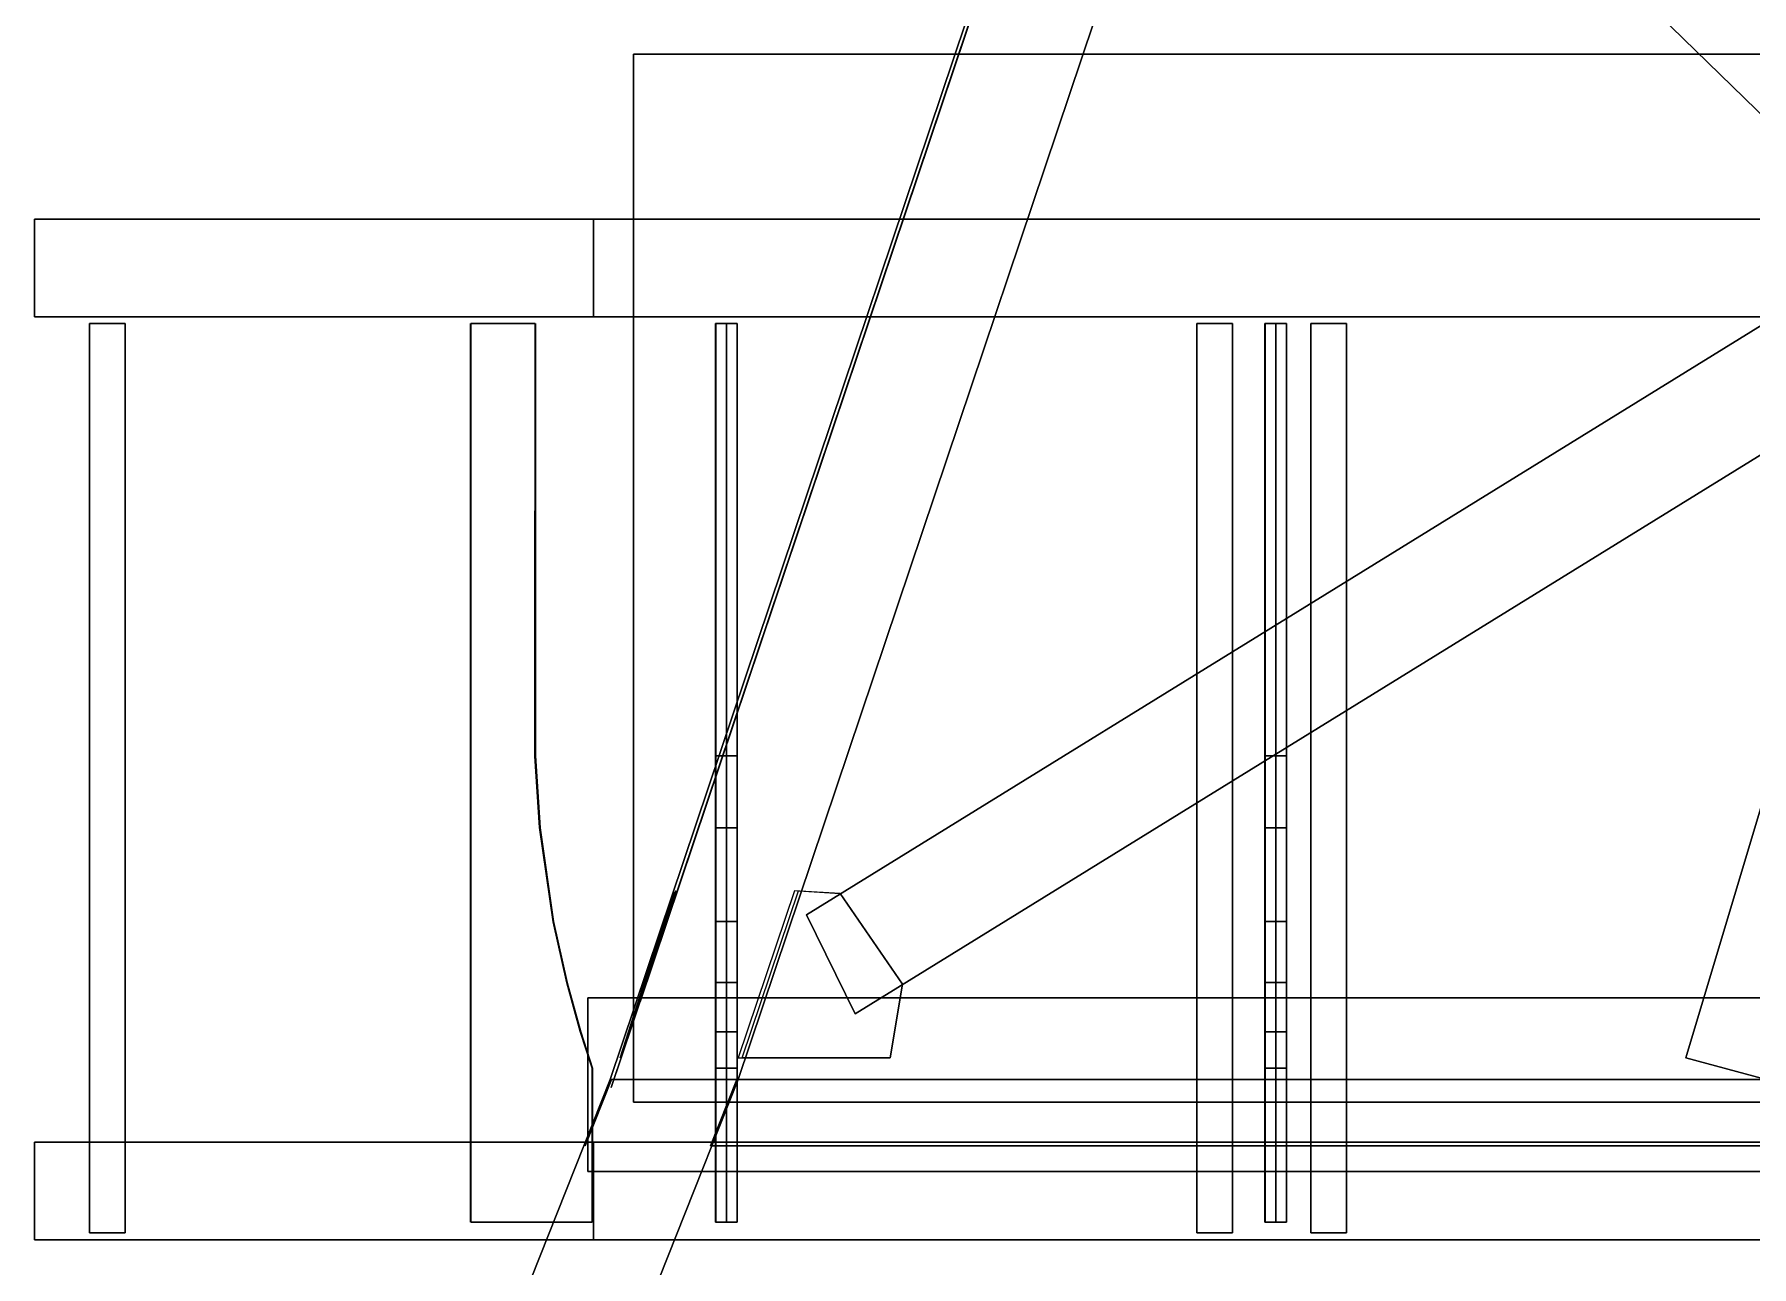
# Model space of a CAD drawing. Extents: x -24 to 24, y 14 to 139.
# Drawn here: x -14.107 to -9.368, y 35.271 to 38.672 of the extents above; entities that cross this region are included whole.
import ezdxf

# ---------------------------------------------------------------- set-up
doc = ezdxf.new("R2010")
doc.units = 0

msp = doc.modelspace()

# ---------------------------------------------------------------- linework, layer by layer
at = {"layer": 'sssss', "color": 253}
for points in [[(-12.568, 35.3937, -6.1339), (-12.568, 35.8189, -6.1339), (-12.6011, 35.9194, -6.1339), (-12.6381, 36.054, -6.1339), (-12.6756, 36.2228, -6.1339), (-12.7129, 36.4826, -6.1339), (-12.726, 36.6799, -6.1339), (-12.7258, 36.8427, -6.1339), (-12.7255, 37.8729, -6.1339), (-12.7255, 37.874, -6.1339), (-12.9027, 37.874, -6.1339), (-12.9027, 35.3937, -6.1339)], [(-12.568, 35.3937, -7.6496), (-12.568, 35.8189, -7.6496), (-12.6011, 35.9194, -7.6496), (-12.6381, 36.054, -7.6496), (-12.6756, 36.2228, -7.6496), (-12.7129, 36.4826, -7.6496), (-12.726, 36.6799, -7.6496), (-12.7258, 36.8427, -7.6496), (-12.7255, 37.8729, -7.6496), (-12.7255, 37.874, -7.6496), (-12.9027, 37.874, -7.6496), (-12.9027, 35.3937, -7.6496)], [(-12.568, 35.3937, -9.1654), (-12.568, 35.8189, -9.1654), (-12.6011, 35.9194, -9.1654), (-12.6381, 36.054, -9.1654), (-12.6756, 36.2228, -9.1654), (-12.7129, 36.4826, -9.1654), (-12.726, 36.6799, -9.1654), (-12.7258, 36.8427, -9.1654), (-12.7255, 37.8729, -9.1654), (-12.7255, 37.874, -9.1654), (-12.9027, 37.874, -9.1654), (-12.9027, 35.3937, -9.1654)], [(-12.568, 35.3937, -12.1969), (-12.568, 35.8189, -12.1969), (-12.6011, 35.9194, -12.1969), (-12.6381, 36.054, -12.1969), (-12.6756, 36.2228, -12.1969), (-12.7129, 36.4826, -12.1969), (-12.726, 36.6799, -12.1969), (-12.7258, 36.8427, -12.1969), (-12.7255, 37.8729, -12.1969), (-12.7255, 37.874, -12.1969), (-12.9027, 37.874, -12.1969), (-12.9027, 35.3937, -12.1969)], [(-12.568, 35.3937, -10.6811), (-12.568, 35.8189, -10.6811), (-12.6011, 35.9194, -10.6811), (-12.6381, 36.054, -10.6811), (-12.6756, 36.2228, -10.6811), (-12.7129, 36.4826, -10.6811), (-12.726, 36.6799, -10.6811), (-12.7258, 36.8427, -10.6811), (-12.7255, 37.8729, -10.6811), (-12.7255, 37.874, -10.6811), (-12.9027, 37.874, -10.6811), (-12.9027, 35.3937, -10.6811)], [(-12.9027, 37.874, 6.1339), (-12.7255, 37.874, 6.1339), (-12.7255, 37.8729, 6.1339), (-12.7258, 36.8427, 6.1339), (-12.726, 36.6799, 6.1339), (-12.7129, 36.4826, 6.1339), (-12.6756, 36.2228, 6.1339), (-12.6381, 36.054, 6.1339), (-12.6012, 35.9194, 6.1339), (-12.568, 35.8189, 6.1339), (-12.568, 35.3937, 6.1339), (-12.9027, 35.3937, 6.1339)], [(-12.9027, 37.874, 10.6811), (-12.7255, 37.874, 10.6811), (-12.7255, 37.8729, 10.6811), (-12.7258, 36.8427, 10.6811), (-12.726, 36.6799, 10.6811), (-12.7129, 36.4826, 10.6811), (-12.6756, 36.2228, 10.6811), (-12.6381, 36.054, 10.6811), (-12.6012, 35.9194, 10.6811), (-12.568, 35.8189, 10.6811), (-12.568, 35.3937, 10.6811), (-12.9027, 35.3937, 10.6811)], [(-12.9027, 37.874, 12.1969), (-12.7255, 37.874, 12.1969), (-12.7255, 37.8729, 12.1969), (-12.7258, 36.8427, 12.1969), (-12.726, 36.6799, 12.1969), (-12.7129, 36.4826, 12.1969), (-12.6756, 36.2228, 12.1969), (-12.6381, 36.054, 12.1969), (-12.6012, 35.9194, 12.1969), (-12.568, 35.8189, 12.1969), (-12.568, 35.3937, 12.1969), (-12.9027, 35.3937, 12.1969)], [(-12.9027, 37.874, 9.1654), (-12.7255, 37.874, 9.1654), (-12.7255, 37.8729, 9.1654), (-12.7258, 36.8427, 9.1654), (-12.726, 36.6799, 9.1654), (-12.7129, 36.4826, 9.1654), (-12.6756, 36.2228, 9.1654), (-12.6381, 36.054, 9.1654), (-12.6012, 35.9194, 9.1654), (-12.568, 35.8189, 9.1654), (-12.568, 35.3937, 9.1654), (-12.9027, 35.3937, 9.1654)], [(-12.9027, 37.874, 7.6496), (-12.7255, 37.874, 7.6496), (-12.7255, 37.8729, 7.6496), (-12.7258, 36.8427, 7.6496), (-12.726, 36.6799, 7.6496), (-12.7129, 36.4826, 7.6496), (-12.6756, 36.2228, 7.6496), (-12.6381, 36.054, 7.6496), (-12.6012, 35.9194, 7.6496), (-12.568, 35.8189, 7.6496), (-12.568, 35.3937, 7.6496), (-12.9027, 35.3937, 7.6496)], [(-12.7239, 36.6804, -6.1643), (-12.7239, 37.874, -6.1643), (-12.7239, 37.874, -6.1043), (-12.7239, 37.2547, -6.1043), (-12.7239, 36.6804, -6.1043)], [(-12.7239, 36.6804, -7.68), (-12.7239, 37.874, -7.68), (-12.7239, 37.874, -7.6201), (-12.7239, 37.2547, -7.6201), (-12.7239, 36.6804, -7.6201)], [(-12.7239, 36.6804, -9.1958), (-12.7239, 37.874, -9.1958), (-12.7239, 37.874, -9.1358), (-12.7239, 37.2547, -9.1358), (-12.7239, 36.6804, -9.1358)], [(-12.7239, 36.6804, -12.2273), (-12.7239, 37.874, -12.2273), (-12.7239, 37.874, -12.1673), (-12.7239, 37.2547, -12.1673), (-12.7239, 36.6804, -12.1673)], [(-12.7239, 36.6804, -10.7115), (-12.7239, 37.874, -10.7115), (-12.7239, 37.874, -10.6516), (-12.7239, 37.2547, -10.6516), (-12.7239, 36.6804, -10.6516)], [(-12.7239, 37.2547, 6.1043), (-12.7239, 37.874, 6.1043), (-12.7239, 37.874, 6.1643), (-12.7239, 36.6804, 6.1643), (-12.7239, 36.6804, 6.1043)], [(-12.7239, 37.2547, 10.6516), (-12.7239, 37.874, 10.6516), (-12.7239, 37.874, 10.7115), (-12.7239, 36.6804, 10.7115), (-12.7239, 36.6804, 10.6516)], [(-12.7239, 37.2547, 12.1673), (-12.7239, 37.874, 12.1673), (-12.7239, 37.874, 12.2273), (-12.7239, 36.6804, 12.2273), (-12.7239, 36.6804, 12.1673)], [(-12.7239, 37.2547, 9.1358), (-12.7239, 37.874, 9.1358), (-12.7239, 37.874, 9.1958), (-12.7239, 36.6804, 9.1958), (-12.7239, 36.6804, 9.1358)], [(-12.7239, 37.2547, 7.6201), (-12.7239, 37.874, 7.6201), (-12.7239, 37.874, 7.6801), (-12.7239, 36.6804, 7.6801), (-12.7239, 36.6804, 7.6201)], [(-12.1673, 37.2547, -12.7239), (-12.1673, 37.874, -12.7239), (-12.2273, 37.874, -12.7239), (-12.2273, 36.6804, -12.7239), (-12.1673, 36.6804, -12.7239)], [(-12.2273, 36.6804, 12.7239), (-12.2273, 37.874, 12.7239), (-12.1673, 37.874, 12.7239), (-12.1673, 37.2547, 12.7239), (-12.1673, 36.6804, 12.7239)], [(-12.1969, 37.874, -12.9027), (-12.1969, 37.874, -12.7255), (-12.1969, 37.8729, -12.7255), (-12.1969, 36.8427, -12.7258), (-12.1969, 36.6799, -12.726), (-12.1969, 36.4826, -12.7129), (-12.1969, 36.2228, -12.6756), (-12.1969, 36.054, -12.6381), (-12.1969, 35.9194, -12.6011), (-12.1969, 35.8189, -12.568), (-12.1969, 35.3937, -12.568), (-12.1969, 35.3937, -12.9027)], [(-12.1969, 35.3937, 12.568), (-12.1969, 35.8189, 12.568), (-12.1969, 35.9194, 12.6012), (-12.1969, 36.054, 12.6381), (-12.1969, 36.2228, 12.6756), (-12.1969, 36.4826, 12.7129), (-12.1969, 36.6799, 12.726), (-12.1969, 36.8427, 12.7258), (-12.1969, 37.8729, 12.7255), (-12.1969, 37.874, 12.7255), (-12.1969, 37.874, 12.9027), (-12.1969, 35.3937, 12.9027)], [(-10.6516, 37.2547, -12.7239), (-10.6516, 37.874, -12.7239), (-10.7115, 37.874, -12.7239), (-10.7115, 36.6804, -12.7239), (-10.6516, 36.6804, -12.7239)], [(-10.7115, 36.6804, 12.7239), (-10.7115, 37.874, 12.7239), (-10.6516, 37.874, 12.7239), (-10.6516, 37.2547, 12.7239), (-10.6516, 36.6804, 12.7239)], [(-10.6811, 37.874, -12.9027), (-10.6811, 37.874, -12.7255), (-10.6811, 37.8729, -12.7255), (-10.6811, 36.8427, -12.7258), (-10.6811, 36.6799, -12.726), (-10.6811, 36.4826, -12.7129), (-10.6811, 36.2228, -12.6756), (-10.6811, 36.054, -12.6381), (-10.6811, 35.9194, -12.6011), (-10.6811, 35.8189, -12.568), (-10.6811, 35.3937, -12.568), (-10.6811, 35.3937, -12.9027)], [(-10.6811, 35.3937, 12.568), (-10.6811, 35.8189, 12.568), (-10.6811, 35.9194, 12.6012), (-10.6811, 36.054, 12.6381), (-10.6811, 36.2228, 12.6756), (-10.6811, 36.4826, 12.7129), (-10.6811, 36.6799, 12.726), (-10.6811, 36.8427, 12.7258), (-10.6811, 37.8729, 12.7255), (-10.6811, 37.874, 12.7255), (-10.6811, 37.874, 12.9027), (-10.6811, 35.3937, 12.9027)], [(-12.3357, 36.3079, -11.9987), (-12.3416, 36.3008, -11.8835), (-12.4257, 36.0507, -11.7115), (-12.4908, 35.8466, -11.7457), (-12.4907, 35.8466, -12.1537)], [(-12.4908, 35.8466, 11.7457), (-12.4257, 36.0507, 11.7116), (-12.3416, 36.3008, 11.8835), (-12.3357, 36.3079, 12.0097), (-12.4907, 35.8466, 12.1648)], [(-11.7457, 35.8466, -12.4908), (-11.7115, 36.0507, -12.4257), (-11.8835, 36.3008, -12.3416), (-12.0097, 36.3079, -12.3357), (-12.1648, 35.8466, -12.4907)], [(-11.9987, 36.3079, 12.3357), (-11.8835, 36.3008, 12.3416), (-11.7115, 36.0507, 12.4257), (-11.7457, 35.8466, 12.4908), (-12.1537, 35.8466, 12.4907)], [(-12.4908, 35.8466, 6.5904), (-12.343, 36.2967, 6.47), (-12.343, 36.2967, 6.6861), (-12.413, 36.0884, 6.9117), (-12.4907, 35.8466, 7.059)], [(-12.413, 36.0884, -6.9117), (-12.343, 36.2967, -6.6861), (-12.343, 36.2967, -6.4809), (-12.4907, 35.8466, -6.597), (-12.4907, 35.8466, -7.059)]]:
    msp.add_polyline3d(points, close=True, dxfattribs=at)
for points in [[(-11.0609, 40.091, -7.9497), (-12.515, 35.7652, -9.2469), (-12.4876, 35.8468, -9.5498), (-11.0335, 40.1726, -8.2527)], [(-11.0335, 40.1726, 8.2527), (-12.4876, 35.8468, 9.5498), (-12.515, 35.7652, 9.2469), (-11.0609, 40.091, 7.9497)], [(-8.2527, 40.1726, -11.0335), (-9.5498, 35.8468, -12.4876), (-9.2469, 35.7652, -12.515), (-7.9497, 40.091, -11.0609)], [(-7.9497, 40.091, 11.0609), (-9.2469, 35.7652, 12.5151), (-9.5498, 35.8468, 12.4876), (-8.2527, 40.1726, 11.0335)], [(-12.165, 35.7873, -12.165), (-12.5182, 35.7873, -12.165), (-11.0624, 40.1181, -10.7093), (-10.7093, 40.1181, -10.7093)], [(-12.5182, 35.7873, -12.5182), (-12.165, 35.7873, -12.5182), (-10.7093, 40.1181, -11.0624), (-11.0624, 40.1181, -11.0624)], [(-12.5182, 35.7873, -12.165), (-12.5182, 35.7873, -12.5182), (-11.0624, 40.1181, -11.0624), (-11.0624, 40.1181, -10.7093)], [(-12.5182, 35.7874, 12.165), (-12.165, 35.7874, 12.165), (-10.7093, 40.1181, 10.7093), (-11.0624, 40.1181, 10.7093)], [(-12.5182, 35.7874, 12.5182), (-12.5182, 35.7874, 12.165), (-11.0624, 40.1181, 10.7093), (-11.0624, 40.1181, 11.0624)], [(-12.165, 35.7874, 12.5182), (-12.5182, 35.7874, 12.5182), (-11.0624, 40.1181, 11.0624), (-10.7093, 40.1181, 11.0624)], [(-11.0624, 40.1181, -5.1581), (-12.5181, 35.7874, -6.2597), (-12.5181, 35.7874, -6.6128), (-11.0624, 40.1181, -5.5112)], [(-10.7093, 40.1181, -5.1581), (-12.1649, 35.7874, -6.2597), (-12.5181, 35.7874, -6.2597), (-11.0624, 40.1181, -5.1581)], [(-11.0624, 40.1181, -5.5112), (-12.5181, 35.7874, -6.6128), (-12.1649, 35.7874, -6.6129), (-10.7093, 40.1181, -5.5112)], [(-12.5181, 35.7874, 6.6128), (-12.5181, 35.7874, 6.2597), (-11.0624, 40.1181, 5.1581), (-11.0624, 40.1181, 5.5112)], [(-12.5181, 35.7874, 6.2597), (-12.1649, 35.7874, 6.2597), (-10.7093, 40.1181, 5.1581), (-11.0624, 40.1181, 5.1581)], [(-12.1649, 35.7874, 6.6129), (-12.5181, 35.7874, 6.6128), (-11.0624, 40.1181, 5.5112), (-10.7093, 40.1181, 5.5112)], [(-11.0507, 40.1217, -5.6949), (-11.1644, 39.7828, -5.6655), (-12.4471, 35.9682, -11.8421), (-12.3551, 36.2413, -11.9767)], [(-12.3551, 36.2413, 11.9767), (-12.4471, 35.9682, 11.8421), (-11.1644, 39.7828, 5.6655), (-11.0507, 40.1217, 5.6949)], [(-12.165, 35.7873, -12.5182), (-12.165, 35.7873, -12.165), (-10.7093, 40.1181, -10.7093), (-10.7093, 40.1181, -11.0624)], [(-12.165, 35.7874, 12.165), (-12.165, 35.7874, 12.5182), (-10.7093, 40.1181, 11.0624), (-10.7093, 40.1181, 10.7093)], [(-10.7093, 40.1181, -5.5112), (-12.1649, 35.7874, -6.6129), (-12.1649, 35.7874, -6.2597), (-10.7093, 40.1181, -5.1581)], [(-12.1649, 35.7874, 6.2597), (-12.1649, 35.7874, 6.6129), (-10.7093, 40.1181, 5.5112), (-10.7093, 40.1181, 5.1581)], [(-11.9767, 36.2413, -12.3551), (-11.8421, 35.9682, -12.4471), (-5.6655, 39.7828, -11.1644), (-5.6949, 40.1217, -11.0507)], [(-5.6949, 40.1217, 11.0507), (-5.6655, 39.7828, 11.1644), (-11.8421, 35.9682, 12.4471), (-11.9767, 36.2413, 12.3551)], [(-11.0745, 40.0507, -10.5455), (-12.3656, 36.21, -6.599), (-12.4356, 36.0017, -6.8246), (-11.1446, 39.8424, -10.7711)], [(-11.1446, 39.8424, 10.7711), (-12.4356, 36.0017, 6.8246), (-12.3656, 36.21, 6.599), (-11.0745, 40.0507, 10.5455)], [(-10.7711, 39.8424, -11.1446), (-6.8246, 36.0017, -12.4356), (-6.599, 36.21, -12.3656), (-10.5455, 40.0507, -11.0745)], [(-10.5455, 40.0507, 11.0745), (-6.599, 36.21, 12.3656), (-6.8246, 36.0017, 12.4356), (-10.7711, 39.8424, 11.1446)], [(-7.1264, 38.6174, 4.8143), (-7.1264, 35.7246, 4.8143), (-12.4534, 35.7246, 4.8143), (-12.4534, 38.6174, 4.8143)], [(-7.1264, 38.6174, -4.8143), (-7.1264, 38.6174, 4.8143), (-12.4534, 38.6174, 4.8143), (-12.4534, 38.6174, -4.8143)], [(-7.1264, 35.7246, -4.8143), (-7.1264, 38.6174, -4.8143), (-12.4534, 38.6174, -4.8143), (-12.4534, 35.7246, -4.8143)], [(-12.4534, 38.6174, 4.8143), (-12.4534, 35.7246, 4.8143), (-12.4534, 35.7246, -4.8143), (-12.4534, 38.6174, -4.8143)], [(-14.107, 38.1619, -14.107), (14.107, 38.1619, -14.107), (12.5637, 38.1619, -12.5637), (-12.5637, 38.1619, -12.5637)], [(-14.107, 37.8919, -14.107), (-14.107, 38.1619, -14.107), (-12.5637, 38.1619, -12.5637), (-12.5637, 37.8919, -12.5637)], [(14.107, 37.8919, -14.107), (14.107, 38.1619, -14.107), (-14.107, 38.1619, -14.107), (-14.107, 37.8919, -14.107)], [(-12.5637, 38.1619, 12.5637), (-14.107, 38.1619, 14.107), (-14.107, 38.1619, -14.107), (-12.5637, 38.1619, -12.5637)], [(-14.107, 37.8919, 14.107), (-14.107, 38.1619, 14.107), (-12.5637, 38.1619, 12.5637), (-12.5637, 37.8919, 12.5637)], [(-14.107, 37.8919, -14.107), (-14.107, 38.1619, -14.107), (-14.107, 38.1619, 14.107), (-14.107, 37.8919, 14.107)], [(-12.5637, 37.8919, -12.5637), (-12.5637, 38.1619, -12.5637), (-14.107, 38.1619, -14.107), (-14.107, 37.8919, -14.107)], [(-12.5637, 38.1619, 12.5637), (12.5637, 38.1619, 12.5637), (14.107, 38.1619, 14.107), (-14.107, 38.1619, 14.107)], [(-12.5637, 37.8919, 12.5637), (-12.5637, 38.1619, 12.5637), (-14.107, 38.1619, 14.107), (-14.107, 37.8919, 14.107)], [(-14.107, 37.8919, 14.107), (-14.107, 38.1619, 14.107), (14.107, 38.1619, 14.107), (14.107, 37.8919, 14.107)], [(-12.5637, 37.8919, -12.5637), (-12.5637, 38.1619, -12.5637), (12.5637, 38.1619, -12.5637), (12.5637, 37.8919, -12.5637)], [(-12.5637, 37.8919, 12.5637), (-12.5637, 38.1619, 12.5637), (-12.5637, 38.1619, -12.5637), (-12.5637, 37.8919, -12.5637)], [(12.5637, 37.8919, 12.5637), (12.5637, 38.1619, 12.5637), (-12.5637, 38.1619, 12.5637), (-12.5637, 37.8919, 12.5637)], [(12.5637, 37.8919, -12.5637), (-12.5637, 37.8919, -12.5637), (-14.107, 37.8919, -14.107), (14.107, 37.8919, -14.107)], [(-14.107, 37.8919, -14.107), (-12.5637, 37.8919, -12.5637), (-12.5637, 37.8919, 12.5637), (-14.107, 37.8919, 14.107)], [(14.107, 37.8919, 14.107), (-14.107, 37.8919, 14.107), (-12.5637, 37.8919, 12.5637), (12.5637, 37.8919, 12.5637)], [(-13.9547, 37.874, -10.8996), (-13.9547, 37.874, -10.8012), (-13.9547, 35.3639, -10.8012), (-13.9547, 35.3639, -10.8996)], [(-13.9547, 37.874, -10.8012), (-13.8563, 37.874, -10.8012), (-13.8563, 35.3639, -10.8012), (-13.9547, 35.3639, -10.8012)], [(-13.8563, 37.874, -10.8996), (-13.9547, 37.874, -10.8996), (-13.9547, 35.3639, -10.8996), (-13.8563, 35.3639, -10.8996)], [(-13.8563, 37.874, -10.8012), (-13.9547, 37.874, -10.8012), (-13.9547, 37.874, -10.8996), (-13.8563, 37.874, -10.8996)], [(-13.9547, 37.874, -10.5846), (-13.9547, 37.874, -10.4862), (-13.9547, 35.3639, -10.4862), (-13.9547, 35.3639, -10.5846)], [(-13.9547, 37.874, -10.4862), (-13.8563, 37.874, -10.4862), (-13.8563, 35.3639, -10.4862), (-13.9547, 35.3639, -10.4862)], [(-13.8563, 37.874, -10.5846), (-13.9547, 37.874, -10.5846), (-13.9547, 35.3639, -10.5846), (-13.8563, 35.3639, -10.5846)], [(-13.8563, 37.874, -10.4862), (-13.9547, 37.874, -10.4862), (-13.9547, 37.874, -10.5846), (-13.8563, 37.874, -10.5846)], [(-13.9547, 37.874, -7.8445), (-13.9547, 37.874, -7.7461), (-13.9547, 35.3639, -7.7461), (-13.9547, 35.3639, -7.8445)], [(-13.9547, 37.874, -7.7461), (-13.8563, 37.874, -7.7461), (-13.8563, 35.3639, -7.7461), (-13.9547, 35.3639, -7.7461)], [(-13.8563, 37.874, -7.8445), (-13.9547, 37.874, -7.8445), (-13.9547, 35.3639, -7.8445), (-13.8563, 35.3639, -7.8445)], [(-13.8563, 37.874, -7.7461), (-13.9547, 37.874, -7.7461), (-13.9547, 37.874, -7.8445), (-13.8563, 37.874, -7.8445)], [(-13.9547, 37.874, -4.7894), (-13.9547, 37.874, -4.6909), (-13.9547, 35.3639, -4.6909), (-13.9547, 35.3639, -4.7894)], [(-13.9547, 37.874, -4.6909), (-13.8563, 37.874, -4.6909), (-13.8563, 35.3639, -4.6909), (-13.9547, 35.3639, -4.6909)], [(-13.8563, 37.874, -4.7894), (-13.9547, 37.874, -4.7894), (-13.9547, 35.3639, -4.7894), (-13.8563, 35.3639, -4.7894)], [(-13.8563, 37.874, -4.6909), (-13.9547, 37.874, -4.6909), (-13.9547, 37.874, -4.7894), (-13.8563, 37.874, -4.7894)], [(-13.9547, 37.874, -1.7342), (-13.9547, 37.874, -1.6358), (-13.9547, 35.3639, -1.6358), (-13.9547, 35.3639, -1.7342)], [(-13.9547, 37.874, -1.6358), (-13.8563, 37.874, -1.6358), (-13.8563, 35.3639, -1.6358), (-13.9547, 35.3639, -1.6358)], [(-13.8563, 37.874, -1.7342), (-13.9547, 37.874, -1.7342), (-13.9547, 35.3639, -1.7342), (-13.8563, 35.3639, -1.7342)], [(-13.8563, 37.874, -1.6358), (-13.9547, 37.874, -1.6358), (-13.9547, 37.874, -1.7342), (-13.8563, 37.874, -1.7342)], [(-13.9547, 37.874, -7.5295), (-13.9547, 37.874, -7.4311), (-13.9547, 35.3639, -7.4311), (-13.9547, 35.3639, -7.5295)], [(-13.9547, 37.874, -7.4311), (-13.8563, 37.874, -7.4311), (-13.8563, 35.3639, -7.4311), (-13.9547, 35.3639, -7.4311)], [(-13.8563, 37.874, -7.5295), (-13.9547, 37.874, -7.5295), (-13.9547, 35.3639, -7.5295), (-13.8563, 35.3639, -7.5295)], [(-13.8563, 37.874, -7.4311), (-13.9547, 37.874, -7.4311), (-13.9547, 37.874, -7.5295), (-13.8563, 37.874, -7.5295)], [(-13.9547, 37.874, -4.4744), (-13.9547, 37.874, -4.376), (-13.9547, 35.3639, -4.376), (-13.9547, 35.3639, -4.4744)], [(-13.9547, 37.874, -4.376), (-13.8563, 37.874, -4.376), (-13.8563, 35.3639, -4.376), (-13.9547, 35.3639, -4.376)], [(-13.8563, 37.874, -4.4744), (-13.9547, 37.874, -4.4744), (-13.9547, 35.3639, -4.4744), (-13.8563, 35.3639, -4.4744)], [(-13.8563, 37.874, -4.376), (-13.9547, 37.874, -4.376), (-13.9547, 37.874, -4.4744), (-13.8563, 37.874, -4.4744)], [(-13.9547, 37.874, -1.4193), (-13.9547, 37.874, -1.3209), (-13.9547, 35.3639, -1.3209), (-13.9547, 35.3639, -1.4193)], [(-13.9547, 37.874, -1.3209), (-13.8563, 37.874, -1.3209), (-13.8563, 35.3639, -1.3209), (-13.9547, 35.3639, -1.3209)], [(-13.8563, 37.874, -1.4193), (-13.9547, 37.874, -1.4193), (-13.9547, 35.3639, -1.4193), (-13.8563, 35.3639, -1.4193)], [(-13.8563, 37.874, -1.3209), (-13.9547, 37.874, -1.3209), (-13.9547, 37.874, -1.4193), (-13.8563, 37.874, -1.4193)], [(-13.8563, 37.874, 10.8012), (-13.9547, 37.874, 10.8012), (-13.9547, 35.3639, 10.8012), (-13.8563, 35.3639, 10.8012)], [(-13.9547, 37.874, 10.8012), (-13.9547, 37.874, 10.8996), (-13.9547, 35.3639, 10.8996), (-13.9547, 35.3639, 10.8012)], [(-13.9547, 37.874, 10.8996), (-13.8563, 37.874, 10.8996), (-13.8563, 35.3639, 10.8996), (-13.9547, 35.3639, 10.8996)], [(-13.9547, 37.874, 10.8996), (-13.9547, 37.874, 10.8012), (-13.8563, 37.874, 10.8012), (-13.8563, 37.874, 10.8996)], [(-13.8563, 37.874, 10.4862), (-13.9547, 37.874, 10.4862), (-13.9547, 35.3639, 10.4862), (-13.8563, 35.3639, 10.4862)], [(-13.9547, 37.874, 10.4862), (-13.9547, 37.874, 10.5846), (-13.9547, 35.3639, 10.5846), (-13.9547, 35.3639, 10.4862)], [(-13.9547, 37.874, 10.5846), (-13.8563, 37.874, 10.5846), (-13.8563, 35.3639, 10.5846), (-13.9547, 35.3639, 10.5846)], [(-13.9547, 37.874, 10.5846), (-13.9547, 37.874, 10.4862), (-13.8563, 37.874, 10.4862), (-13.8563, 37.874, 10.5846)], [(-13.8563, 37.874, 7.7461), (-13.9547, 37.874, 7.7461), (-13.9547, 35.3639, 7.7461), (-13.8563, 35.3639, 7.7461)], [(-13.9547, 37.874, 7.7461), (-13.9547, 37.874, 7.8445), (-13.9547, 35.3639, 7.8445), (-13.9547, 35.3639, 7.7461)], [(-13.9547, 37.874, 7.8445), (-13.8563, 37.874, 7.8445), (-13.8563, 35.3639, 7.8445), (-13.9547, 35.3639, 7.8445)], [(-13.9547, 37.874, 7.8445), (-13.9547, 37.874, 7.7461), (-13.8563, 37.874, 7.7461), (-13.8563, 37.874, 7.8445)], [(-13.8563, 37.874, 4.6909), (-13.9547, 37.874, 4.6909), (-13.9547, 35.3639, 4.6909), (-13.8563, 35.3639, 4.6909)], [(-13.9547, 37.874, 4.6909), (-13.9547, 37.874, 4.7894), (-13.9547, 35.3639, 4.7894), (-13.9547, 35.3639, 4.6909)], [(-13.9547, 37.874, 4.7894), (-13.8563, 37.874, 4.7894), (-13.8563, 35.3639, 4.7894), (-13.9547, 35.3639, 4.7894)], [(-13.9547, 37.874, 4.7894), (-13.9547, 37.874, 4.6909), (-13.8563, 37.874, 4.6909), (-13.8563, 37.874, 4.7894)], [(-13.8563, 37.874, 1.6358), (-13.9547, 37.874, 1.6358), (-13.9547, 35.3639, 1.6358), (-13.8563, 35.3639, 1.6358)], [(-13.9547, 37.874, 1.6358), (-13.9547, 37.874, 1.7342), (-13.9547, 35.3639, 1.7342), (-13.9547, 35.3639, 1.6358)], [(-13.9547, 37.874, 1.7342), (-13.8563, 37.874, 1.7342), (-13.8563, 35.3639, 1.7342), (-13.9547, 35.3639, 1.7342)], [(-13.9547, 37.874, 1.7342), (-13.9547, 37.874, 1.6358), (-13.8563, 37.874, 1.6358), (-13.8563, 37.874, 1.7342)], [(-13.8563, 37.874, 7.4311), (-13.9547, 37.874, 7.4311), (-13.9547, 35.3639, 7.4311), (-13.8563, 35.3639, 7.4311)], [(-13.9547, 37.874, 7.4311), (-13.9547, 37.874, 7.5295), (-13.9547, 35.3639, 7.5295), (-13.9547, 35.3639, 7.4311)], [(-13.9547, 37.874, 7.5295), (-13.8563, 37.874, 7.5295), (-13.8563, 35.3639, 7.5295), (-13.9547, 35.3639, 7.5295)], [(-13.9547, 37.874, 7.5295), (-13.9547, 37.874, 7.4311), (-13.8563, 37.874, 7.4311), (-13.8563, 37.874, 7.5295)], [(-13.8563, 37.874, 4.376), (-13.9547, 37.874, 4.376), (-13.9547, 35.3639, 4.376), (-13.8563, 35.3639, 4.376)], [(-13.9547, 37.874, 4.376), (-13.9547, 37.874, 4.4744), (-13.9547, 35.3639, 4.4744), (-13.9547, 35.3639, 4.376)], [(-13.9547, 37.874, 4.4744), (-13.8563, 37.874, 4.4744), (-13.8563, 35.3639, 4.4744), (-13.9547, 35.3639, 4.4744)], [(-13.9547, 37.874, 4.4744), (-13.9547, 37.874, 4.376), (-13.8563, 37.874, 4.376), (-13.8563, 37.874, 4.4744)], [(-13.8563, 37.874, 1.3209), (-13.9547, 37.874, 1.3209), (-13.9547, 35.3639, 1.3209), (-13.8563, 35.3639, 1.3209)], [(-13.9547, 37.874, 1.3209), (-13.9547, 37.874, 1.4193), (-13.9547, 35.3639, 1.4193), (-13.9547, 35.3639, 1.3209)], [(-13.9547, 37.874, 1.4193), (-13.8563, 37.874, 1.4193), (-13.8563, 35.3639, 1.4193), (-13.9547, 35.3639, 1.4193)], [(-13.9547, 37.874, 1.4193), (-13.9547, 37.874, 1.3209), (-13.8563, 37.874, 1.3209), (-13.8563, 37.874, 1.4193)], [(-13.8563, 37.874, -10.8012), (-13.8563, 37.874, -10.8996), (-13.8563, 35.3639, -10.8996), (-13.8563, 35.3639, -10.8012)], [(-13.8563, 37.874, -10.4862), (-13.8563, 37.874, -10.5846), (-13.8563, 35.3639, -10.5846), (-13.8563, 35.3639, -10.4862)], [(-13.8563, 37.874, -7.7461), (-13.8563, 37.874, -7.8445), (-13.8563, 35.3639, -7.8445), (-13.8563, 35.3639, -7.7461)], [(-13.8563, 37.874, -4.6909), (-13.8563, 37.874, -4.7894), (-13.8563, 35.3639, -4.7894), (-13.8563, 35.3639, -4.6909)], [(-13.8563, 37.874, -1.6358), (-13.8563, 37.874, -1.7342), (-13.8563, 35.3639, -1.7342), (-13.8563, 35.3639, -1.6358)], [(-13.8563, 37.874, -7.4311), (-13.8563, 37.874, -7.5295), (-13.8563, 35.3639, -7.5295), (-13.8563, 35.3639, -7.4311)], [(-13.8563, 37.874, -4.376), (-13.8563, 37.874, -4.4744), (-13.8563, 35.3639, -4.4744), (-13.8563, 35.3639, -4.376)], [(-13.8563, 37.874, -1.3209), (-13.8563, 37.874, -1.4193), (-13.8563, 35.3639, -1.4193), (-13.8563, 35.3639, -1.3209)], [(-13.8563, 37.874, 10.8996), (-13.8563, 37.874, 10.8012), (-13.8563, 35.3639, 10.8012), (-13.8563, 35.3639, 10.8996)], [(-13.8563, 37.874, 10.5846), (-13.8563, 37.874, 10.4862), (-13.8563, 35.3639, 10.4862), (-13.8563, 35.3639, 10.5846)], [(-13.8563, 37.874, 7.8445), (-13.8563, 37.874, 7.7461), (-13.8563, 35.3639, 7.7461), (-13.8563, 35.3639, 7.8445)], [(-13.8563, 37.874, 4.7894), (-13.8563, 37.874, 4.6909), (-13.8563, 35.3639, 4.6909), (-13.8563, 35.3639, 4.7894)], [(-13.8563, 37.874, 1.7342), (-13.8563, 37.874, 1.6358), (-13.8563, 35.3639, 1.6358), (-13.8563, 35.3639, 1.7342)], [(-13.8563, 37.874, 7.5295), (-13.8563, 37.874, 7.4311), (-13.8563, 35.3639, 7.4311), (-13.8563, 35.3639, 7.5295)], [(-13.8563, 37.874, 4.4744), (-13.8563, 37.874, 4.376), (-13.8563, 35.3639, 4.376), (-13.8563, 35.3639, 4.4744)], [(-13.8563, 37.874, 1.4193), (-13.8563, 37.874, 1.3209), (-13.8563, 35.3639, 1.3209), (-13.8563, 35.3639, 1.4193)], [(-12.9031, 35.3937, -6.1043), (-12.9031, 37.874, -6.1043), (-12.9031, 37.874, -6.1634), (-12.9031, 35.3937, -6.1634)], [(-12.9031, 35.3937, -7.6201), (-12.9031, 37.874, -7.6201), (-12.9031, 37.874, -7.6791), (-12.9031, 35.3937, -7.6791)], [(-12.9031, 35.3937, -9.1358), (-12.9031, 37.874, -9.1358), (-12.9031, 37.874, -9.1949), (-12.9031, 35.3937, -9.1949)], [(-12.9031, 35.3937, -12.1673), (-12.9031, 37.874, -12.1673), (-12.9031, 37.874, -12.2264), (-12.9031, 35.3937, -12.2264)], [(-12.9031, 35.3937, -10.6516), (-12.9031, 37.874, -10.6516), (-12.9031, 37.874, -10.7106), (-12.9031, 35.3937, -10.7106)], [(-12.9031, 37.874, 6.1634), (-12.9031, 37.874, 6.1043), (-12.9031, 35.3937, 6.1043), (-12.9031, 35.3937, 6.1634)], [(-12.9031, 37.874, 10.7106), (-12.9031, 37.874, 10.6516), (-12.9031, 35.3937, 10.6516), (-12.9031, 35.3937, 10.7106)], [(-12.9031, 37.874, 12.2264), (-12.9031, 37.874, 12.1673), (-12.9031, 35.3937, 12.1673), (-12.9031, 35.3937, 12.2264)], [(-12.9031, 37.874, 9.1949), (-12.9031, 37.874, 9.1358), (-12.9031, 35.3937, 9.1358), (-12.9031, 35.3937, 9.1949)], [(-12.9031, 37.874, 7.6791), (-12.9031, 37.874, 7.6201), (-12.9031, 35.3937, 7.6201), (-12.9031, 35.3937, 7.6791)], [(-12.2264, 37.874, -12.9031), (-12.1673, 37.874, -12.9031), (-12.1673, 35.3937, -12.9031), (-12.2264, 35.3937, -12.9031)], [(-12.1673, 35.3937, 12.9031), (-12.1673, 37.874, 12.9031), (-12.2264, 37.874, 12.9031), (-12.2264, 35.3937, 12.9031)], [(-10.8012, 37.874, -13.9547), (-10.8996, 37.874, -13.9547), (-10.8996, 35.3639, -13.9547), (-10.8012, 35.3639, -13.9547)], [(-10.8996, 37.874, -13.9547), (-10.8996, 37.874, -13.8563), (-10.8996, 35.3639, -13.8563), (-10.8996, 35.3639, -13.9547)], [(-10.8996, 37.874, -13.8563), (-10.8012, 37.874, -13.8563), (-10.8012, 35.3639, -13.8563), (-10.8996, 35.3639, -13.8563)], [(-10.8996, 37.874, -13.9547), (-10.8012, 37.874, -13.9547), (-10.8012, 37.874, -13.8563), (-10.8996, 37.874, -13.8563)], [(-10.8996, 37.874, 13.9547), (-10.8012, 37.874, 13.9547), (-10.8012, 35.3639, 13.9547), (-10.8996, 35.3639, 13.9547)], [(-10.8012, 37.874, 13.8563), (-10.8996, 37.874, 13.8563), (-10.8996, 35.3639, 13.8563), (-10.8012, 35.3639, 13.8563)], [(-10.8996, 37.874, 13.8563), (-10.8996, 37.874, 13.9547), (-10.8996, 35.3639, 13.9547), (-10.8996, 35.3639, 13.8563)], [(-10.8012, 37.874, 13.8563), (-10.8012, 37.874, 13.9547), (-10.8996, 37.874, 13.9547), (-10.8996, 37.874, 13.8563)], [(-10.8012, 37.874, -13.8563), (-10.8012, 37.874, -13.9547), (-10.8012, 35.3639, -13.9547), (-10.8012, 35.3639, -13.8563)], [(-10.8012, 37.874, 13.9547), (-10.8012, 37.874, 13.8563), (-10.8012, 35.3639, 13.8563), (-10.8012, 35.3639, 13.9547)], [(-10.7106, 37.874, -12.9031), (-10.6516, 37.874, -12.9031), (-10.6516, 35.3937, -12.9031), (-10.7106, 35.3937, -12.9031)], [(-10.6516, 35.3937, 12.9031), (-10.6516, 37.874, 12.9031), (-10.7106, 37.874, 12.9031), (-10.7106, 35.3937, 12.9031)], [(-10.4862, 37.874, -13.9547), (-10.5846, 37.874, -13.9547), (-10.5846, 35.3639, -13.9547), (-10.4862, 35.3639, -13.9547)], [(-10.5846, 37.874, -13.9547), (-10.5846, 37.874, -13.8563), (-10.5846, 35.3639, -13.8563), (-10.5846, 35.3639, -13.9547)], [(-10.5846, 37.874, -13.8563), (-10.4862, 37.874, -13.8563), (-10.4862, 35.3639, -13.8563), (-10.5846, 35.3639, -13.8563)], [(-10.5846, 37.874, -13.9547), (-10.4862, 37.874, -13.9547), (-10.4862, 37.874, -13.8563), (-10.5846, 37.874, -13.8563)], [(-10.5846, 37.874, 13.9547), (-10.4862, 37.874, 13.9547), (-10.4862, 35.3639, 13.9547), (-10.5846, 35.3639, 13.9547)], [(-10.4862, 37.874, 13.8563), (-10.5846, 37.874, 13.8563), (-10.5846, 35.3639, 13.8563), (-10.4862, 35.3639, 13.8563)], [(-10.5846, 37.874, 13.8563), (-10.5846, 37.874, 13.9547), (-10.5846, 35.3639, 13.9547), (-10.5846, 35.3639, 13.8563)], [(-10.4862, 37.874, 13.8563), (-10.4862, 37.874, 13.9547), (-10.5846, 37.874, 13.9547), (-10.5846, 37.874, 13.8563)], [(-10.4862, 37.874, -13.8563), (-10.4862, 37.874, -13.9547), (-10.4862, 35.3639, -13.9547), (-10.4862, 35.3639, -13.8563)], [(-10.4862, 37.874, 13.9547), (-10.4862, 37.874, 13.8563), (-10.4862, 35.3639, 13.8563), (-10.4862, 35.3639, 13.9547)], [(-12.7115, 36.4819, -6.1643), (-12.7239, 36.6804, -6.1643), (-12.7239, 36.6804, -6.1043), (-12.7115, 36.4819, -6.1043)], [(-12.7115, 36.4819, -7.68), (-12.7239, 36.6804, -7.68), (-12.7239, 36.6804, -7.6201), (-12.7115, 36.4819, -7.6201)], [(-12.7115, 36.4819, -9.1958), (-12.7239, 36.6804, -9.1958), (-12.7239, 36.6804, -9.1358), (-12.7115, 36.4819, -9.1358)], [(-12.7115, 36.4819, -12.2273), (-12.7239, 36.6804, -12.2273), (-12.7239, 36.6804, -12.1673), (-12.7115, 36.4819, -12.1673)], [(-12.7115, 36.4819, -10.7115), (-12.7239, 36.6804, -10.7115), (-12.7239, 36.6804, -10.6516), (-12.7115, 36.4819, -10.6516)], [(-12.7239, 36.6804, 6.1043), (-12.7239, 36.6804, 6.1643), (-12.7115, 36.4819, 6.1643), (-12.7115, 36.4819, 6.1043)], [(-12.7239, 36.6804, 10.6516), (-12.7239, 36.6804, 10.7115), (-12.7115, 36.4819, 10.7115), (-12.7115, 36.4819, 10.6516)], [(-12.7239, 36.6804, 12.1673), (-12.7239, 36.6804, 12.2273), (-12.7115, 36.4819, 12.2273), (-12.7115, 36.4819, 12.1673)], [(-12.7239, 36.6804, 9.1358), (-12.7239, 36.6804, 9.1958), (-12.7115, 36.4819, 9.1958), (-12.7115, 36.4819, 9.1358)], [(-12.7239, 36.6804, 7.6201), (-12.7239, 36.6804, 7.6801), (-12.7115, 36.4819, 7.6801), (-12.7115, 36.4819, 7.6201)], [(-12.1673, 36.6804, -12.7239), (-12.2273, 36.6804, -12.7239), (-12.2273, 36.4819, -12.7115), (-12.1673, 36.4819, -12.7115)], [(-12.2273, 36.4819, 12.7115), (-12.2273, 36.6804, 12.7239), (-12.1673, 36.6804, 12.7239), (-12.1673, 36.4819, 12.7115)], [(-10.6516, 36.6804, -12.7239), (-10.7115, 36.6804, -12.7239), (-10.7115, 36.4819, -12.7115), (-10.6516, 36.4819, -12.7115)], [(-10.7115, 36.4819, 12.7115), (-10.7115, 36.6804, 12.7239), (-10.6516, 36.6804, 12.7239), (-10.6516, 36.4819, 12.7115)], [(-12.6743, 36.223, -6.1643), (-12.7115, 36.4819, -6.1643), (-12.7115, 36.4819, -6.1043), (-12.6743, 36.223, -6.1043)], [(-12.6743, 36.223, -7.68), (-12.7115, 36.4819, -7.68), (-12.7115, 36.4819, -7.6201), (-12.6743, 36.223, -7.6201)], [(-12.6743, 36.223, -9.1958), (-12.7115, 36.4819, -9.1958), (-12.7115, 36.4819, -9.1358), (-12.6743, 36.223, -9.1358)], [(-12.6743, 36.223, -12.2273), (-12.7115, 36.4819, -12.2273), (-12.7115, 36.4819, -12.1673), (-12.6743, 36.223, -12.1673)], [(-12.6743, 36.223, -10.7115), (-12.7115, 36.4819, -10.7115), (-12.7115, 36.4819, -10.6516), (-12.6743, 36.223, -10.6516)], [(-12.7115, 36.4819, 6.1043), (-12.7115, 36.4819, 6.1643), (-12.6743, 36.223, 6.1643), (-12.6743, 36.223, 6.1043)], [(-12.7115, 36.4819, 10.6516), (-12.7115, 36.4819, 10.7115), (-12.6743, 36.223, 10.7115), (-12.6743, 36.223, 10.6516)], [(-12.7115, 36.4819, 12.1673), (-12.7115, 36.4819, 12.2273), (-12.6743, 36.223, 12.2273), (-12.6743, 36.223, 12.1673)], [(-12.7115, 36.4819, 9.1358), (-12.7115, 36.4819, 9.1958), (-12.6743, 36.223, 9.1958), (-12.6743, 36.223, 9.1358)], [(-12.7115, 36.4819, 7.6201), (-12.7115, 36.4819, 7.6801), (-12.6743, 36.223, 7.6801), (-12.6743, 36.223, 7.6201)], [(-12.1673, 36.4819, -12.7115), (-12.2273, 36.4819, -12.7115), (-12.2273, 36.223, -12.6743), (-12.1673, 36.223, -12.6743)], [(-12.2273, 36.223, 12.6743), (-12.2273, 36.4819, 12.7115), (-12.1673, 36.4819, 12.7115), (-12.1673, 36.223, 12.6743)], [(-10.6516, 36.4819, -12.7115), (-10.7115, 36.4819, -12.7115), (-10.7115, 36.223, -12.6743), (-10.6516, 36.223, -12.6743)], [(-10.7115, 36.223, 12.6743), (-10.7115, 36.4819, 12.7115), (-10.6516, 36.4819, 12.7115), (-10.6516, 36.223, 12.6743)], [(-12.637, 36.0551, -6.1643), (-12.6743, 36.223, -6.1643), (-12.6743, 36.223, -6.1043), (-12.637, 36.0551, -6.1043)], [(-12.637, 36.0551, -7.68), (-12.6743, 36.223, -7.68), (-12.6743, 36.223, -7.6201), (-12.637, 36.0551, -7.6201)], [(-12.637, 36.0551, -9.1958), (-12.6743, 36.223, -9.1958), (-12.6743, 36.223, -9.1358), (-12.637, 36.0551, -9.1358)], [(-12.637, 36.0551, -12.2273), (-12.6743, 36.223, -12.2273), (-12.6743, 36.223, -12.1673), (-12.637, 36.0551, -12.1673)], [(-12.637, 36.0551, -10.7115), (-12.6743, 36.223, -10.7115), (-12.6743, 36.223, -10.6516), (-12.637, 36.0551, -10.6516)], [(-12.6743, 36.223, 6.1043), (-12.6743, 36.223, 6.1643), (-12.637, 36.0551, 6.1643), (-12.637, 36.0551, 6.1043)], [(-12.6743, 36.223, 10.6516), (-12.6743, 36.223, 10.7115), (-12.637, 36.0551, 10.7115), (-12.637, 36.0551, 10.6516)], [(-12.6743, 36.223, 12.1673), (-12.6743, 36.223, 12.2273), (-12.637, 36.0551, 12.2273), (-12.637, 36.0551, 12.1673)], [(-12.6743, 36.223, 9.1358), (-12.6743, 36.223, 9.1958), (-12.637, 36.0551, 9.1958), (-12.637, 36.0551, 9.1358)], [(-12.6743, 36.223, 7.6201), (-12.6743, 36.223, 7.6801), (-12.637, 36.0551, 7.6801), (-12.637, 36.0551, 7.6201)], [(-12.1673, 36.223, -12.6743), (-12.2273, 36.223, -12.6743), (-12.2273, 36.0551, -12.637), (-12.1673, 36.0551, -12.637)], [(-12.2273, 36.0551, 12.637), (-12.2273, 36.223, 12.6743), (-12.1673, 36.223, 12.6743), (-12.1673, 36.0551, 12.637)], [(-10.6516, 36.223, -12.6743), (-10.7115, 36.223, -12.6743), (-10.7115, 36.0551, -12.637), (-10.6516, 36.0551, -12.637)], [(-10.7115, 36.0551, 12.637), (-10.7115, 36.223, 12.6743), (-10.6516, 36.223, 12.6743), (-10.6516, 36.0551, 12.637)], [(-12.5989, 35.9184, -6.1643), (-12.637, 36.0551, -6.1643), (-12.637, 36.0551, -6.1043), (-12.5989, 35.9184, -6.1043)], [(-12.5989, 35.9184, -7.68), (-12.637, 36.0551, -7.68), (-12.637, 36.0551, -7.6201), (-12.5989, 35.9184, -7.6201)], [(-12.5989, 35.9184, -9.1958), (-12.637, 36.0551, -9.1958), (-12.637, 36.0551, -9.1358), (-12.5989, 35.9184, -9.1358)], [(-12.5989, 35.9184, -12.2273), (-12.637, 36.0551, -12.2273), (-12.637, 36.0551, -12.1673), (-12.5989, 35.9184, -12.1673)], [(-12.5989, 35.9184, -10.7115), (-12.637, 36.0551, -10.7115), (-12.637, 36.0551, -10.6516), (-12.5989, 35.9184, -10.6516)], [(-12.637, 36.0551, 6.1043), (-12.637, 36.0551, 6.1643), (-12.5989, 35.9184, 6.1643), (-12.5989, 35.9184, 6.1043)], [(-12.637, 36.0551, 10.6516), (-12.637, 36.0551, 10.7115), (-12.5989, 35.9184, 10.7115), (-12.5989, 35.9184, 10.6516)], [(-12.637, 36.0551, 12.1673), (-12.637, 36.0551, 12.2273), (-12.5989, 35.9184, 12.2273), (-12.5989, 35.9184, 12.1673)], [(-12.637, 36.0551, 9.1358), (-12.637, 36.0551, 9.1958), (-12.5989, 35.9184, 9.1958), (-12.5989, 35.9184, 9.1358)], [(-12.637, 36.0551, 7.6201), (-12.637, 36.0551, 7.6801), (-12.5989, 35.9184, 7.6801), (-12.5989, 35.9184, 7.6201)], [(-12.1673, 36.0551, -12.637), (-12.2273, 36.0551, -12.637), (-12.2273, 35.9184, -12.5989), (-12.1673, 35.9184, -12.5989)], [(-12.2273, 35.9184, 12.5989), (-12.2273, 36.0551, 12.637), (-12.1673, 36.0551, 12.637), (-12.1673, 35.9184, 12.5989)], [(-10.6516, 36.0551, -12.637), (-10.7115, 36.0551, -12.637), (-10.7115, 35.9184, -12.5989), (-10.6516, 35.9184, -12.5989)], [(-10.7115, 35.9184, 12.5989), (-10.7115, 36.0551, 12.637), (-10.6516, 36.0551, 12.637), (-10.6516, 35.9184, 12.5989)], [(-12.5801, 36.0127, 12.5801), (-12.5801, 36.0127, -12.5801), (-5.6361, 36.013, -5.6361), (-5.6361, 36.013, 5.6361)], [(-12.5801, 35.5333, 12.5801), (-12.5801, 36.0127, 12.5801), (-5.6361, 36.013, 5.6361), (-5.6361, 35.5337, 5.6361)], [(-5.6361, 35.5337, -5.6361), (-5.6361, 36.013, -5.6361), (-12.5801, 36.0127, -12.5801), (-12.5801, 35.5333, -12.5801)], [(5.6361, 36.013, 5.6361), (12.5801, 36.0127, 12.5801), (-12.5801, 36.0127, 12.5801), (-5.6361, 36.013, 5.6361)], [(-5.6361, 35.5337, 5.6361), (-5.6361, 36.013, 5.6361), (-12.5801, 36.0127, 12.5801), (-12.5801, 35.5333, 12.5801)], [(5.6361, 36.013, -5.6361), (-5.6361, 36.013, -5.6361), (-12.5801, 36.0127, -12.5801), (12.5801, 36.0127, -12.5801)], [(-12.5801, 35.5333, -12.5801), (-12.5801, 36.0127, -12.5801), (-5.6361, 36.013, -5.6361), (-5.6361, 35.5337, -5.6361)], [(-12.5801, 35.5333, -12.5801), (-12.5801, 36.0127, -12.5801), (-12.5801, 36.0127, 12.5801), (-12.5801, 35.5333, 12.5801)], [(-12.5801, 35.5333, 12.5801), (-12.5801, 36.0127, 12.5801), (12.5801, 36.0127, 12.5801), (12.5801, 35.5333, 12.5801)], [(12.5801, 35.5333, -12.5801), (12.5801, 36.0127, -12.5801), (-12.5801, 36.0127, -12.5801), (-12.5801, 35.5333, -12.5801)], [(-12.5665, 35.8189, -6.1643), (-12.5989, 35.9184, -6.1643), (-12.5989, 35.9184, -6.1043), (-12.5665, 35.8189, -6.1043)], [(-12.5665, 35.8189, -7.68), (-12.5989, 35.9184, -7.68), (-12.5989, 35.9184, -7.6201), (-12.5665, 35.8189, -7.6201)], [(-12.5665, 35.8189, -9.1958), (-12.5989, 35.9184, -9.1958), (-12.5989, 35.9184, -9.1358), (-12.5665, 35.8189, -9.1358)], [(-12.5665, 35.8189, -12.2273), (-12.5989, 35.9184, -12.2273), (-12.5989, 35.9184, -12.1673), (-12.5665, 35.8189, -12.1673)], [(-12.5665, 35.8189, -10.7115), (-12.5989, 35.9184, -10.7115), (-12.5989, 35.9184, -10.6516), (-12.5665, 35.8189, -10.6516)], [(-12.5989, 35.9184, 6.1043), (-12.5989, 35.9184, 6.1643), (-12.5665, 35.8189, 6.1643), (-12.5665, 35.8189, 6.1043)], [(-12.5989, 35.9184, 10.6516), (-12.5989, 35.9184, 10.7115), (-12.5665, 35.8189, 10.7115), (-12.5665, 35.8189, 10.6516)], [(-12.5989, 35.9184, 12.1673), (-12.5989, 35.9184, 12.2273), (-12.5665, 35.8189, 12.2273), (-12.5665, 35.8189, 12.1673)], [(-12.5989, 35.9184, 9.1358), (-12.5989, 35.9184, 9.1958), (-12.5665, 35.8189, 9.1958), (-12.5665, 35.8189, 9.1358)], [(-12.5989, 35.9184, 7.6201), (-12.5989, 35.9184, 7.6801), (-12.5665, 35.8189, 7.6801), (-12.5665, 35.8189, 7.6201)], [(-12.1673, 35.9184, -12.5989), (-12.2273, 35.9184, -12.5989), (-12.2273, 35.8189, -12.5665), (-12.1673, 35.8189, -12.5665)], [(-12.2273, 35.8189, 12.5665), (-12.2273, 35.9184, 12.5989), (-12.1673, 35.9184, 12.5989), (-12.1673, 35.8189, 12.5665)], [(-10.6516, 35.9184, -12.5989), (-10.7115, 35.9184, -12.5989), (-10.7115, 35.8189, -12.5665), (-10.6516, 35.8189, -12.5665)], [(-10.7115, 35.8189, 12.5665), (-10.7115, 35.9184, 12.5989), (-10.6516, 35.9184, 12.5989), (-10.6516, 35.8189, 12.5665)], [(-12.5181, 35.7874, -6.2597), (-13.6116, 33.0314, -7.353), (-13.6116, 33.0314, -7.7061), (-12.5181, 35.7874, -6.6128)], [(-12.1649, 35.7874, -6.2597), (-13.2585, 33.0314, -7.353), (-13.6116, 33.0314, -7.353), (-12.5181, 35.7874, -6.2597)], [(-12.5181, 35.7874, -6.6128), (-13.6116, 33.0314, -7.7061), (-13.2585, 33.0314, -7.7061), (-12.1649, 35.7874, -6.6129)], [(-13.6116, 33.0315, 7.7061), (-13.6116, 33.0315, 7.353), (-12.5181, 35.7874, 6.2597), (-12.5181, 35.7874, 6.6128)], [(-13.6116, 33.0315, 7.353), (-13.2585, 33.0315, 7.353), (-12.1649, 35.7874, 6.2597), (-12.5181, 35.7874, 6.2597)], [(-13.2585, 33.0315, 7.7061), (-13.6116, 33.0315, 7.7061), (-12.5181, 35.7874, 6.6128), (-12.1649, 35.7874, 6.6129)], [(-13.6116, 33.0315, 13.2585), (-13.2585, 33.0315, 13.2585), (-12.165, 35.7874, 12.165), (-12.5182, 35.7874, 12.165)], [(-13.6116, 33.0315, 13.6116), (-13.6116, 33.0315, 13.2585), (-12.5182, 35.7874, 12.165), (-12.5182, 35.7874, 12.5182)], [(-13.2585, 33.0315, 13.6116), (-13.6116, 33.0315, 13.6116), (-12.5182, 35.7874, 12.5182), (-12.165, 35.7874, 12.5182)], [(-13.2585, 33.0314, -13.2585), (-13.6116, 33.0314, -13.2585), (-12.5182, 35.7873, -12.165), (-12.165, 35.7873, -12.165)], [(-13.6116, 33.0314, -13.6116), (-13.2585, 33.0314, -13.6116), (-12.165, 35.7873, -12.5182), (-12.5182, 35.7873, -12.5182)], [(-13.6116, 33.0314, -13.2585), (-13.6116, 33.0314, -13.6116), (-12.5182, 35.7873, -12.5182), (-12.5182, 35.7873, -12.165)], [(-12.1649, 35.7874, -6.6129), (-13.2585, 33.0314, -7.7061), (-13.2585, 33.0314, -7.353), (-12.1649, 35.7874, -6.2597)], [(-13.2585, 33.0315, 7.353), (-13.2585, 33.0315, 7.7061), (-12.1649, 35.7874, 6.6129), (-12.1649, 35.7874, 6.2597)], [(-13.2585, 33.0315, 13.2585), (-13.2585, 33.0315, 13.6116), (-12.165, 35.7874, 12.5182), (-12.165, 35.7874, 12.165)], [(-13.2585, 33.0314, -13.6116), (-13.2585, 33.0314, -13.2585), (-12.165, 35.7873, -12.165), (-12.165, 35.7873, -12.5182)], [(-12.5142, 35.7874, -12.1689), (-12.5142, 35.7874, -6.6087), (-12.5868, 35.6044, -6.6813), (-12.5868, 35.6044, -12.2415)], [(-12.5868, 35.6044, 6.6813), (-12.5142, 35.7874, 6.6087), (-12.5142, 35.7874, 12.1689), (-12.5868, 35.6044, 12.2415)], [(-12.5665, 35.3937, -6.1643), (-12.5665, 35.8189, -6.1643), (-12.5665, 35.8189, -6.1043), (-12.5665, 35.3937, -6.1043)], [(-12.5665, 35.3937, -7.68), (-12.5665, 35.8189, -7.68), (-12.5665, 35.8189, -7.6201), (-12.5665, 35.3937, -7.6201)], [(-12.5665, 35.3937, -9.1958), (-12.5665, 35.8189, -9.1958), (-12.5665, 35.8189, -9.1358), (-12.5665, 35.3937, -9.1358)], [(-12.5665, 35.3937, -12.2273), (-12.5665, 35.8189, -12.2273), (-12.5665, 35.8189, -12.1673), (-12.5665, 35.3937, -12.1673)], [(-12.5665, 35.3937, -10.7115), (-12.5665, 35.8189, -10.7115), (-12.5665, 35.8189, -10.6516), (-12.5665, 35.3937, -10.6516)], [(-12.5665, 35.8189, 6.1043), (-12.5665, 35.8189, 6.1643), (-12.5665, 35.3937, 6.1643), (-12.5665, 35.3937, 6.1043)], [(-12.5665, 35.8189, 10.6516), (-12.5665, 35.8189, 10.7115), (-12.5665, 35.3937, 10.7115), (-12.5665, 35.3937, 10.6516)], [(-12.5665, 35.8189, 12.1673), (-12.5665, 35.8189, 12.2273), (-12.5665, 35.3937, 12.2273), (-12.5665, 35.3937, 12.1673)], [(-12.5665, 35.8189, 9.1358), (-12.5665, 35.8189, 9.1958), (-12.5665, 35.3937, 9.1958), (-12.5665, 35.3937, 9.1358)], [(-12.5665, 35.8189, 7.6201), (-12.5665, 35.8189, 7.6801), (-12.5665, 35.3937, 7.6801), (-12.5665, 35.3937, 7.6201)], [(-6.6813, 35.6044, -12.5868), (-6.6087, 35.7874, -12.5142), (-12.1689, 35.7874, -12.5142), (-12.2415, 35.6044, -12.5868)], [(-12.1689, 35.7874, 12.5142), (-6.6087, 35.7874, 12.5142), (-6.6813, 35.6044, 12.5868), (-12.2415, 35.6044, 12.5868)], [(-12.1673, 35.8189, -12.5665), (-12.2273, 35.8189, -12.5665), (-12.2273, 35.3937, -12.5665), (-12.1673, 35.3937, -12.5665)], [(-12.2273, 35.3937, 12.5665), (-12.2273, 35.8189, 12.5665), (-12.1673, 35.8189, 12.5665), (-12.1673, 35.3937, 12.5665)], [(-10.6516, 35.8189, -12.5665), (-10.7115, 35.8189, -12.5665), (-10.7115, 35.3937, -12.5665), (-10.6516, 35.3937, -12.5665)], [(-10.7115, 35.3937, 12.5665), (-10.7115, 35.8189, 12.5665), (-10.6516, 35.8189, 12.5665), (-10.6516, 35.3937, 12.5665)], [(-7.1264, 35.7246, 4.8143), (-7.1264, 35.7246, -4.8143), (-12.4534, 35.7246, -4.8143), (-12.4534, 35.7246, 4.8143)], [(-14.107, 35.6143, -14.107), (14.107, 35.6143, -14.107), (12.5637, 35.6143, -12.5637), (-12.5637, 35.6143, -12.5637)], [(-14.107, 35.3443, -14.107), (-14.107, 35.6143, -14.107), (-12.5637, 35.6143, -12.5637), (-12.5637, 35.3443, -12.5637)], [(14.107, 35.3443, -14.107), (14.107, 35.6143, -14.107), (-14.107, 35.6143, -14.107), (-14.107, 35.3443, -14.107)], [(-12.5637, 35.6143, 12.5637), (-14.107, 35.6143, 14.107), (-14.107, 35.6143, -14.107), (-12.5637, 35.6143, -12.5637)], [(-14.107, 35.3443, 14.107), (-14.107, 35.6143, 14.107), (-12.5637, 35.6143, 12.5637), (-12.5637, 35.3443, 12.5637)], [(-14.107, 35.3443, -14.107), (-14.107, 35.6143, -14.107), (-14.107, 35.6143, 14.107), (-14.107, 35.3443, 14.107)], [(-12.5637, 35.3443, -12.5637), (-12.5637, 35.6143, -12.5637), (-14.107, 35.6143, -14.107), (-14.107, 35.3443, -14.107)], [(-12.5637, 35.6143, 12.5637), (12.5637, 35.6143, 12.5637), (14.107, 35.6143, 14.107), (-14.107, 35.6143, 14.107)], [(-12.5637, 35.3443, 12.5637), (-12.5637, 35.6143, 12.5637), (-14.107, 35.6143, 14.107), (-14.107, 35.3443, 14.107)], [(-14.107, 35.3443, 14.107), (-14.107, 35.6143, 14.107), (14.107, 35.6143, 14.107), (14.107, 35.3443, 14.107)], [(-12.5637, 35.3443, -12.5637), (-12.5637, 35.6143, -12.5637), (12.5637, 35.6143, -12.5637), (12.5637, 35.3443, -12.5637)], [(-12.5637, 35.3443, 12.5637), (-12.5637, 35.6143, 12.5637), (-12.5637, 35.6143, -12.5637), (-12.5637, 35.3443, -12.5637)], [(12.5637, 35.3443, 12.5637), (12.5637, 35.6143, 12.5637), (-12.5637, 35.6143, 12.5637), (-12.5637, 35.3443, 12.5637)], [(-5.6361, 35.5337, -5.6361), (-5.6361, 35.5337, 5.6361), (-12.5801, 35.5333, 12.5801), (-12.5801, 35.5333, -12.5801)], [(-12.5801, 35.5333, 12.5801), (-5.6361, 35.5337, 5.6361), (5.6361, 35.5337, 5.6361), (12.5801, 35.5333, 12.5801)], [(-12.5801, 35.5333, -12.5801), (12.5801, 35.5333, -12.5801), (5.6361, 35.5337, -5.6361), (-5.6361, 35.5337, -5.6361)], [(-13.9547, 35.3639, -10.8996), (-13.9547, 35.3639, -10.8012), (-13.8563, 35.3639, -10.8012), (-13.8563, 35.3639, -10.8996)], [(-13.9547, 35.3639, -10.5846), (-13.9547, 35.3639, -10.4862), (-13.8563, 35.3639, -10.4862), (-13.8563, 35.3639, -10.5846)], [(-13.9547, 35.3639, -7.8445), (-13.9547, 35.3639, -7.7461), (-13.8563, 35.3639, -7.7461), (-13.8563, 35.3639, -7.8445)], [(-13.9547, 35.3639, -4.7894), (-13.9547, 35.3639, -4.6909), (-13.8563, 35.3639, -4.6909), (-13.8563, 35.3639, -4.7894)], [(-13.9547, 35.3639, -1.7342), (-13.9547, 35.3639, -1.6358), (-13.8563, 35.3639, -1.6358), (-13.8563, 35.3639, -1.7342)], [(-13.9547, 35.3639, -7.5295), (-13.9547, 35.3639, -7.4311), (-13.8563, 35.3639, -7.4311), (-13.8563, 35.3639, -7.5295)], [(-13.9547, 35.3639, -4.4744), (-13.9547, 35.3639, -4.376), (-13.8563, 35.3639, -4.376), (-13.8563, 35.3639, -4.4744)], [(-13.9547, 35.3639, -1.4193), (-13.9547, 35.3639, -1.3209), (-13.8563, 35.3639, -1.3209), (-13.8563, 35.3639, -1.4193)], [(-13.8563, 35.3639, 10.8012), (-13.9547, 35.3639, 10.8012), (-13.9547, 35.3639, 10.8996), (-13.8563, 35.3639, 10.8996)], [(-13.8563, 35.3639, 10.4862), (-13.9547, 35.3639, 10.4862), (-13.9547, 35.3639, 10.5846), (-13.8563, 35.3639, 10.5846)], [(-13.8563, 35.3639, 7.7461), (-13.9547, 35.3639, 7.7461), (-13.9547, 35.3639, 7.8445), (-13.8563, 35.3639, 7.8445)], [(-13.8563, 35.3639, 4.6909), (-13.9547, 35.3639, 4.6909), (-13.9547, 35.3639, 4.7894), (-13.8563, 35.3639, 4.7894)], [(-13.8563, 35.3639, 1.6358), (-13.9547, 35.3639, 1.6358), (-13.9547, 35.3639, 1.7342), (-13.8563, 35.3639, 1.7342)], [(-13.8563, 35.3639, 7.4311), (-13.9547, 35.3639, 7.4311), (-13.9547, 35.3639, 7.5295), (-13.8563, 35.3639, 7.5295)], [(-13.8563, 35.3639, 4.376), (-13.9547, 35.3639, 4.376), (-13.9547, 35.3639, 4.4744), (-13.8563, 35.3639, 4.4744)], [(-13.8563, 35.3639, 1.3209), (-13.9547, 35.3639, 1.3209), (-13.9547, 35.3639, 1.4193), (-13.8563, 35.3639, 1.4193)], [(-10.8012, 35.3639, -13.8563), (-10.8012, 35.3639, -13.9547), (-10.8996, 35.3639, -13.9547), (-10.8996, 35.3639, -13.8563)], [(-10.8996, 35.3639, 13.9547), (-10.8012, 35.3639, 13.9547), (-10.8012, 35.3639, 13.8563), (-10.8996, 35.3639, 13.8563)], [(-10.4862, 35.3639, -13.8563), (-10.4862, 35.3639, -13.9547), (-10.5846, 35.3639, -13.9547), (-10.5846, 35.3639, -13.8563)], [(-10.5846, 35.3639, 13.9547), (-10.4862, 35.3639, 13.9547), (-10.4862, 35.3639, 13.8563), (-10.5846, 35.3639, 13.8563)], [(12.5637, 35.3443, -12.5637), (-12.5637, 35.3443, -12.5637), (-14.107, 35.3443, -14.107), (14.107, 35.3443, -14.107)], [(-14.107, 35.3443, -14.107), (-12.5637, 35.3443, -12.5637), (-12.5637, 35.3443, 12.5637), (-14.107, 35.3443, 14.107)], [(14.107, 35.3443, 14.107), (-14.107, 35.3443, 14.107), (-12.5637, 35.3443, 12.5637), (12.5637, 35.3443, 12.5637)]]:
    msp.add_3dface(points, dxfattribs=at)

doc.saveas('drawing.dxf')
